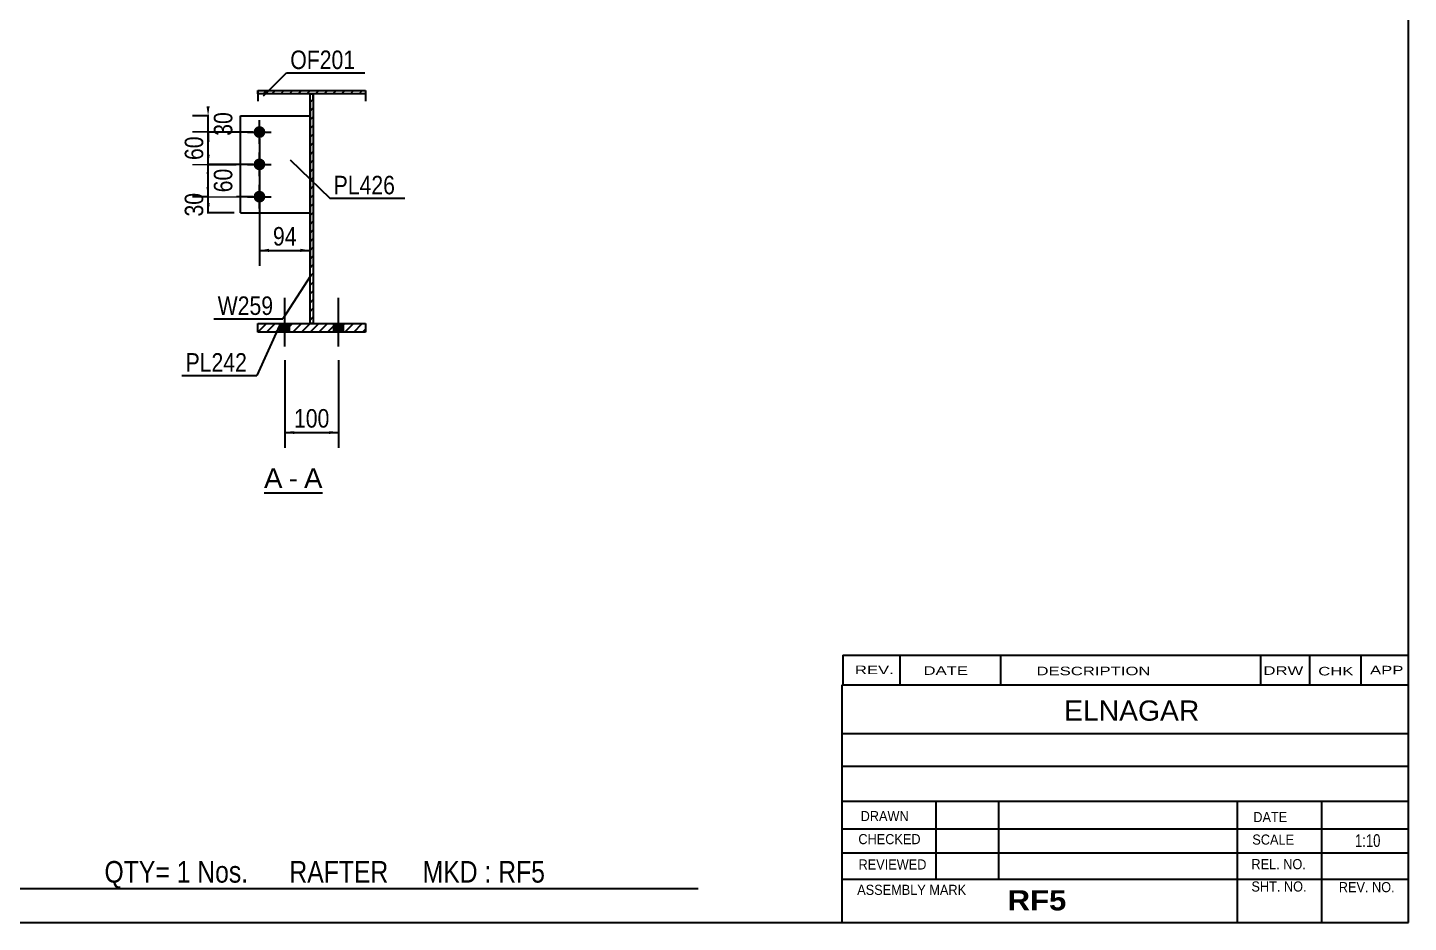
# Model space of a CAD drawing. Header units: millimetres. Extents: x -54 to 348, y -201 to 76.
# Drawn here: x 134.8 to 348.5, y -200.7 to -62.2 of the extents above; entities that cross this region are included whole.
import ezdxf

# ---------------------------------------------------------------- set-up
doc = ezdxf.new("R2010")
doc.units = ezdxf.units.MM
doc.linetypes.add('DXK_LINE_DOT1', pattern=[1.8814, 0.9407, -0.9407])
doc.styles.add('Arial', font='ARIAL.TTF', dxfattribs={"height": 0.2})
doc.styles.add('Arial Bold', font='ARIALBD.TTF', dxfattribs={"height": 0.2})
doc.styles.add('Arial Narrow', font='ARIALN.TTF', dxfattribs={"height": 0.2})

# ---------------------------------------------------------------- blocks, each defined once
blk = doc.blocks.new('Unknown-624480718-2967')
at = {"color": 5, "linetype": 'Continuous'}
for p, q in [((348.47, -200.7), (348.47, 76.3)), ((-51.53, -200.7), (348.47, -200.7))]:
    blk.add_line(p, q, dxfattribs=at)
blk = doc.blocks.new('Unknown-624480718-12 - 4761')
at = {"color": 7, "linetype": 'Continuous'}
blk.add_line((171.4, -134.21), (180.43, -134.21), dxfattribs=at)
at = {"color": 0, "linetype": 'Continuous'}
blk.add_wipeout([(174.25, -133.46), (174.25, -130.26), (171.4, -130.26), (171.4, -133.46)], dxfattribs=at)
blk.add_wipeout([(176.63, -133.46), (176.63, -130.26), (175.21, -130.26), (175.21, -133.46)], dxfattribs=at)
at = {"color": 96, "linetype": 'Continuous', "style": 'Arial'}
for s, p in [('A', (171.4, -133.46)), ('-', (175.21, -133.46))]:
    blk.add_text(s, height=3.06, dxfattribs=at).set_placement(p)
at = {"color": 0, "linetype": 'Continuous'}
blk.add_wipeout([(180.43, -133.46), (180.43, -130.26), (177.59, -130.26), (177.59, -133.46)], dxfattribs=at)
at = {"color": 96, "linetype": 'Continuous', "style": 'Arial'}
blk.add_text('A', height=3.06, dxfattribs=at).set_placement((177.59, -133.46))
blk = doc.blocks.new('Part-624480718-4786 - 4761')
at = {"linetype": 'Continuous'}
h = blk.add_hatch(dxfattribs=at)
h.set_pattern_fill('', scale=0.3, style=0, pattern_type=0)
h.set_pattern_definition([(45, (178.5208, -72.4428), (-0.67352, 0.67352), [])])
h.paths.add_polyline_path([(179.02, -72.44), (178.52, -72.44), (178.52, -108.02), (179.02, -108.02)])
at = {"color": 7, "linetype": 'DXK_LINE_DOT1'}
for p, q in [((178.52, -73.56), (178.52, -72.44)), ((179.02, -73.56), (179.02, -72.44))]:
    blk.add_line(p, q, dxfattribs=at)
at = {"color": 2, "linetype": 'Continuous'}
for p, q in [((178.52, -72.44), (179.02, -72.44)), ((178.52, -108.02), (178.52, -72.44)), ((179.02, -72.44), (179.02, -108.02)), ((179.02, -108.02), (178.52, -108.02))]:
    blk.add_line(p, q, dxfattribs=at)
blk = doc.blocks.new('Part-624480718-4762 - 4761')
at = {"linetype": 'Continuous'}
h = blk.add_hatch(dxfattribs=at)
h.set_pattern_fill('', scale=0.3, style=0, pattern_type=0)
h.set_pattern_definition([(45, (170.4375, -71.9376), (-0.67352, 0.67352), [])])
h.paths.add_polyline_path([(187.1, -71.94), (170.44, -71.94), (170.44, -72.44), (187.1, -72.44)])
at = {"color": 7, "linetype": 'DXK_LINE_DOT1'}
for p, q in [((170.44, -71.94), (170.44, -72.44)), ((187.1, -71.94), (187.1, -72.44))]:
    blk.add_line(p, q, dxfattribs=at)
at = {"color": 2, "linetype": 'Continuous'}
for p, q in [((170.44, -71.94), (187.1, -71.94)), ((170.44, -72.44), (170.44, -71.94)), ((170.44, -72.44), (170.44, -73.56)), ((187.1, -72.44), (170.44, -72.44)), ((187.1, -71.94), (187.1, -72.44)), ((187.1, -72.44), (187.1, -73.56))]:
    blk.add_line(p, q, dxfattribs=at)
blk = doc.blocks.new('Part-624480718-4776 - 4761')
at = {"linetype": 'Continuous'}
h = blk.add_hatch(dxfattribs=at)
h.set_pattern_fill('', scale=0.3, style=0, pattern_type=0)
h.set_pattern_definition([(45, (170.4375, -108.01915), (-0.67352, 0.67352), [])])
h.paths.add_polyline_path([(187.1, -108.02), (170.44, -108.02), (170.44, -109.35), (187.1, -109.35)])
at = {"color": 2, "linetype": 'Continuous'}
for p, q in [((170.44, -108.02), (187.1, -108.02)), ((170.44, -109.35), (170.44, -108.02)), ((187.1, -108.02), (187.1, -109.35)), ((187.1, -109.35), (170.44, -109.35))]:
    blk.add_line(p, q, dxfattribs=at)
blk = doc.blocks.new('Part-624480718-4785 - 4761')
at = {"color": 2, "linetype": 'Continuous'}
for p, q in [((167.77, -90.87), (167.77, -75.87)), ((167.77, -75.87), (178.52, -75.87)), ((167.77, -90.87), (178.52, -90.87))]:
    blk.add_line(p, q, dxfattribs=at)
at = {"color": 7, "linetype": 'DXK_LINE_DOT1'}
blk.add_line((178.52, -75.87), (178.52, -90.87), dxfattribs=at)
blk = doc.blocks.new('Bolt-624480718-4799 - 4761')
at = {"linetype": 'Continuous'}
for points in [[(173.85, -109.35), (175.35, -109.35), (175.35, -108.02), (173.85, -108.02)], [(182.19, -109.35), (183.69, -109.35), (183.69, -108.02), (182.19, -108.02)]]:
    blk.add_hatch(color=3, dxfattribs=at).paths.add_polyline_path(points)
at = {"color": 3, "linetype": 'Continuous'}
for p, q in [((174.6, -111.58), (174.6, -104.02)), ((182.94, -111.58), (182.94, -104.02)), ((173.85, -109.35), (173.85, -108.02)), ((175.35, -109.35), (175.35, -108.02)), ((182.19, -109.35), (182.19, -108.02)), ((183.69, -109.35), (183.69, -108.02))]:
    blk.add_line(p, q, dxfattribs=at)
blk = doc.blocks.new('Bolt-624480718-4804 - 4761')
at = {"linetype": 'Continuous'}
for points in [[(170.69, -77.45, -1), (170.69, -79.28, -1)], [(170.69, -82.45, -1), (170.69, -84.28, -1)], [(170.69, -87.45, -1), (170.69, -89.28, -1)]]:
    blk.add_hatch(color=3, dxfattribs=at).paths.add_polyline_path(points)
at = {"color": 3, "linetype": 'Continuous'}
for p, q in [((170.69, -80.2), (170.69, -76.53)), ((168.85, -78.37), (172.52, -78.37)), ((170.69, -85.2), (170.69, -81.53)), ((168.85, -83.37), (172.52, -83.37)), ((170.69, -90.2), (170.69, -86.53)), ((168.85, -88.37), (172.52, -88.37))]:
    blk.add_line(p, q, dxfattribs=at)
blk = doc.blocks.new('StraightDimension-624480718-4838 - 4761')
at = {"linetype": 'Continuous'}
for points in [[(172.19, -96.93), (170.69, -96.68), (172.19, -96.43)], [(177.02, -96.43), (178.52, -96.68), (177.02, -96.93)]]:
    blk.add_hatch(color=7, dxfattribs=at).paths.add_polyline_path(points)
at = {"color": 7, "linetype": 'Continuous'}
for p, q in [((178.52, -73.91), (178.52, -99.08)), ((170.69, -79.37), (170.69, -99.08)), ((170.69, -96.68), (178.52, -96.68))]:
    blk.add_line(p, q, dxfattribs=at)
at = {"color": 0}
blk.add_wipeout([(177.03, -96.53), (177.03, -92.33), (172.18, -92.33), (172.18, -96.53)], dxfattribs=at)
at = {"color": 3, "style": 'Arial Narrow'}
blk.add_text('94', height=2.863, dxfattribs=at).set_placement((172.78, -95.93))
blk = doc.blocks.new('StraightDimension-624480718-4843 - 4761')
at = {"linetype": 'Continuous'}
for points in [[(176.1, -125.11), (174.6, -124.86), (176.1, -124.61)], [(181.44, -124.61), (182.94, -124.86), (181.44, -125.11)]]:
    blk.add_hatch(color=7, dxfattribs=at).paths.add_polyline_path(points)
at = {"color": 7, "linetype": 'Continuous'}
for p, q in [((174.6, -113.69), (174.6, -127.26)), ((182.94, -113.69), (182.94, -127.26)), ((174.6, -124.86), (182.94, -124.86))]:
    blk.add_line(p, q, dxfattribs=at)
at = {"color": 0}
blk.add_wipeout([(182.11, -124.71), (182.11, -120.51), (175.43, -120.51), (175.43, -124.71)], dxfattribs=at)
at = {"color": 3, "style": 'Arial Narrow'}
blk.add_text('100', height=2.863, dxfattribs=at).set_placement((176.03, -124.11))
blk = doc.blocks.new('StraightDimension-624480718-4888 - 4761')
at = {"linetype": 'Continuous'}
for points in [[(162.99, -74.37), (162.74, -75.87), (162.49, -74.37)], [(162.49, -79.87), (162.74, -78.37), (162.99, -79.87)]]:
    blk.add_hatch(color=7, dxfattribs=at).paths.add_polyline_path(points)
at = {"color": 7, "linetype": 'Continuous'}
for p, q in [((166.77, -75.87), (160.34, -75.87)), ((162.74, -78.37), (162.74, -75.87)), ((169.69, -78.37), (160.34, -78.37))]:
    blk.add_line(p, q, dxfattribs=at)
at = {"color": 0}
blk.add_wipeout([(167.09, -74.69), (162.89, -74.69), (162.89, -79.54), (167.09, -79.54)], dxfattribs=at)
at = {"color": 3, "style": 'Arial Narrow'}
blk.add_text('30', height=2.863, rotation=90.0002, dxfattribs=at).set_placement((166.49, -78.94))
blk = doc.blocks.new('StraightDimension-624480718-4891 - 4761')
at = {"linetype": 'Continuous'}
for points in [[(162.49, -89.87), (162.74, -88.37), (162.99, -89.87)], [(162.99, -89.37), (162.74, -90.87), (162.49, -89.37)]]:
    blk.add_hatch(color=7, dxfattribs=at).paths.add_polyline_path(points)
at = {"color": 7, "linetype": 'Continuous'}
for p, q in [((169.69, -88.37), (160.49, -88.37)), ((162.74, -90.87), (162.74, -88.37)), ((166.77, -90.87), (160.49, -90.87))]:
    blk.add_line(p, q, dxfattribs=at)
at = {"color": 0}
blk.add_wipeout([(162.59, -87.19), (158.39, -87.19), (158.39, -92.04), (162.59, -92.04)], dxfattribs=at)
at = {"color": 3, "style": 'Arial Narrow'}
blk.add_text('30', height=2.863, rotation=90.0002, dxfattribs=at).set_placement((161.99, -91.44))
blk = doc.blocks.new('StraightDimension-624480718-5043 - 4761')
at = {"linetype": 'Continuous'}
for points in [[(162.49, -84.87), (162.74, -83.37), (162.99, -84.87)], [(162.99, -86.87), (162.74, -88.37), (162.49, -86.87)]]:
    blk.add_hatch(color=7, dxfattribs=at).paths.add_polyline_path(points)
at = {"color": 7, "linetype": 'Continuous'}
for p, q in [((169.69, -83.37), (160.34, -83.37)), ((162.74, -88.37), (162.74, -83.37)), ((169.69, -88.37), (160.34, -88.37))]:
    blk.add_line(p, q, dxfattribs=at)
at = {"color": 0}
blk.add_wipeout([(167.09, -83.44), (162.89, -83.44), (162.89, -88.29), (167.09, -88.29)], dxfattribs=at)
at = {"color": 3, "style": 'Arial Narrow'}
blk.add_text('60', height=2.863, rotation=90.0002, dxfattribs=at).set_placement((166.49, -87.69))
blk = doc.blocks.new('StraightDimension-624480718-5045 - 4761')
at = {"linetype": 'Continuous'}
for points in [[(162.49, -79.87), (162.74, -78.37), (162.99, -79.87)], [(162.99, -81.87), (162.74, -83.37), (162.49, -81.87)]]:
    blk.add_hatch(color=7, dxfattribs=at).paths.add_polyline_path(points)
at = {"color": 7, "linetype": 'Continuous'}
for p, q in [((169.69, -78.37), (160.49, -78.37)), ((162.74, -83.37), (162.74, -78.37)), ((169.69, -83.37), (160.49, -83.37))]:
    blk.add_line(p, q, dxfattribs=at)
at = {"color": 0}
blk.add_wipeout([(162.59, -78.44), (158.39, -78.44), (158.39, -83.29), (162.59, -83.29)], dxfattribs=at)
at = {"color": 3, "style": 'Arial Narrow'}
blk.add_text('60', height=2.863, rotation=90.0002, dxfattribs=at).set_placement((161.99, -82.69))
blk = doc.blocks.new('CBS_CALLOFF-624480718-6570')
at = {"color": 7, "linetype": 'Continuous'}
blk.add_line((122.35, -195.43), (238.58, -195.45), dxfattribs=at)
at = {"color": 3, "linetype": 'Continuous', "style": 'Arial Narrow'}
blk.add_text('QTY= 1 Nos.      RAFTER     MKD : RF5', height=3.3405, dxfattribs=at).set_placement((146.71, -194.54))
blk = doc.blocks.new('CBS_NAME_BLOG-624480718-6571')
at = {"color": 7, "linetype": 'Continuous'}
for p, q in [((260.87, -163.95), (348.39, -163.95)), ((260.87, -200.65), (260.87, -163.95)), ((260.88, -171.48), (348.39, -171.48)), ((260.95, -176.54), (348.47, -176.54)), ((260.87, -181.91), (348.39, -181.91)), ((275.4, -194.01), (275.4, -181.92)), ((285.08, -193.99), (285.08, -181.92)), ((322, -200.65), (322, -181.92)), ((335.05, -200.65), (335.05, -181.91)), ((260.88, -186.21), (348.47, -186.19)), ((260.87, -189.95), (348.39, -189.95)), ((260.87, -194), (348.39, -194)), ((260.87, -200.7), (348.47, -200.7))]:
    blk.add_line(p, q, dxfattribs=at)
at = {"color": 3, "linetype": 'Continuous', "style": 'Arial'}
blk.add_text('ELNAGAR', height=3.133, dxfattribs=at).set_placement((295.2, -169.48))
at = {"color": 3, "linetype": 'Continuous'}
for s, height, style, width, p in [('DRAWN', 1.566, 'Arial', 0.9, (263.71, -185.02)), ('DATE', 1.566, 'Arial', 0.9, (324.47, -185.18)), ('CHECKED', 1.566, 'Arial', 0.9, (263.36, -188.59)), ('SCALE', 1.566, 'Arial', 0.9, (324.32, -188.66)), ('1:10', 1.957, 'Arial Narrow', 0.9, (340.21, -189.01)), ('REVIEWED', 1.566, 'Arial', 0.9, (263.39, -192.51)), ('REL. NO.', 1.566, 'Arial', 0.9, (324.18, -192.46)), ('SHT. NO.', 1.566, 'Arial', 0.9, (324.18, -195.92)), ('ASSEMBLY MARK', 1.5663, 'Arial', 0.9, (263.18, -196.44)), ('RF5', 3.131, 'Arial Bold', 1.1, (286.45, -198.84)), ('REV. NO.', 1.566, 'Arial', 0.9, (337.7, -196.02))]:
    blk.add_text(s, height=height, dxfattribs=dict(at, style=style, width=width)).set_placement(p)
blk = doc.blocks.new('CBS_REVISION-624480718-6572')
at = {"color": 7, "linetype": 'Continuous'}
for p, q in [((260.96, -159.31), (260.96, -163.95)), ((260.96, -159.32), (348.46, -159.32)), ((269.76, -159.32), (269.76, -163.95)), ((285.35, -159.31), (285.35, -163.88)), ((325.61, -159.32), (325.61, -163.94)), ((333.15, -159.32), (333.15, -163.95)), ((341.1, -159.32), (341.1, -163.95)), ((260.96, -163.95), (348.46, -163.95))]:
    blk.add_line(p, q, dxfattribs=at)
at = {"color": 7, "style": 'Arial Narrow', "width": 1.7}
for s, height, p in [('REV.', 1.326, (262.82, -162.27)), ('DATE', 1.326, (273.44, -162.38)), ('DESCRIPTION', 1.3257, (290.92, -162.44)), ('DRW', 1.326, (326.04, -162.38)), ('CHK', 1.326, (334.52, -162.47)), ('APP', 1.326, (342.53, -162.31))]:
    blk.add_text(s, height=height, dxfattribs=at).set_placement(p)
blk = doc.blocks.new('Mark-624480718-4809 - 4761')
at = {"color": 0}
blk.add_wipeout([(185.51, -68.61), (185.51, -65.61), (175.46, -65.61), (175.46, -68.61)], dxfattribs=at)
blk.add_wipeout([(185.51, -68.61), (185.51, -65.61), (175.46, -65.61), (175.46, -68.61)], dxfattribs=at)
at = {"color": 7, "linetype": 'Continuous'}
for p, q in [((171.32, -72.75), (174.86, -69.21)), ((174.86, -69.21), (187.01, -69.21))]:
    blk.add_line(p, q, dxfattribs=at)
at = {"color": 3, "style": 'Arial Narrow'}
blk.add_text('OF201', height=2.863, dxfattribs=at).set_placement((175.46, -68.61))
blk = doc.blocks.new('Mark-624480718-4812 - 4761')
at = {"color": 0}
blk.add_wipeout([(191.68, -88), (191.68, -85), (182.17, -85), (182.17, -88)], dxfattribs=at)
blk.add_wipeout([(191.68, -88), (191.68, -85), (182.17, -85), (182.17, -88)], dxfattribs=at)
at = {"color": 7, "linetype": 'Continuous'}
for p, q in [((175.42, -82.66), (181.57, -88.6)), ((181.57, -88.6), (193.18, -88.6))]:
    blk.add_line(p, q, dxfattribs=at)
at = {"color": 3, "style": 'Arial Narrow'}
blk.add_text('PL426', height=2.863, dxfattribs=at).set_placement((182.17, -88))
blk = doc.blocks.new('Mark-624480718-4815 - 4761')
at = {"color": 7, "linetype": 'Continuous'}
blk.add_line((178.65, -100.57), (174.32, -107.27), dxfattribs=at)
at = {"color": 0}
blk.add_wipeout([(172.82, -106.67), (172.82, -103.67), (164.23, -103.67), (164.23, -106.67)], dxfattribs=at)
blk.add_wipeout([(172.82, -106.67), (172.82, -103.67), (164.23, -103.67), (164.23, -106.67)], dxfattribs=at)
at = {"color": 7, "linetype": 'Continuous'}
blk.add_line((163.63, -107.27), (174.32, -107.27), dxfattribs=at)
at = {"color": 3, "style": 'Arial Narrow'}
blk.add_text('W259', height=2.863, dxfattribs=at).set_placement((164.23, -106.67))
blk = doc.blocks.new('Mark-624480718-5157 - 4761')
at = {"color": 7, "linetype": 'Continuous'}
blk.add_line((173.8, -108.31), (170.26, -116.05), dxfattribs=at)
at = {"color": 0}
blk.add_wipeout([(168.76, -115.45), (168.76, -112.45), (159.26, -112.45), (159.26, -115.45)], dxfattribs=at)
blk.add_wipeout([(168.76, -115.45), (168.76, -112.45), (159.26, -112.45), (159.26, -115.45)], dxfattribs=at)
at = {"color": 7, "linetype": 'Continuous'}
blk.add_line((158.66, -116.05), (170.26, -116.05), dxfattribs=at)
at = {"color": 3, "style": 'Arial Narrow'}
blk.add_text('PL242', height=2.863, dxfattribs=at).set_placement((159.26, -115.45))

msp = doc.modelspace()

# ---------------------------------------------------------------- block references
for name in ['Unknown-624480718-2967', 'Part-624480718-4762 - 4761', 'Part-624480718-4786 - 4761', 'Part-624480718-4785 - 4761', 'Bolt-624480718-4804 - 4761', 'Bolt-624480718-4799 - 4761', 'Part-624480718-4776 - 4761', 'CBS_REVISION-624480718-6572', 'CBS_NAME_BLOG-624480718-6571', 'CBS_CALLOFF-624480718-6570']:
    msp.add_blockref(name, (0, 0))

# ---------------------------------------------------------------- next in the draw order: block references
for name in ['Mark-624480718-4809 - 4761', 'StraightDimension-624480718-4838 - 4761', 'Mark-624480718-4815 - 4761', 'StraightDimension-624480718-4843 - 4761', 'Unknown-624480718-12 - 4761']:
    msp.add_blockref(name, (0, 0))

# ---------------------------------------------------------------- next in the draw order: block references
for name in ['StraightDimension-624480718-4888 - 4761', 'Mark-624480718-4812 - 4761', 'StraightDimension-624480718-4891 - 4761', 'Mark-624480718-5157 - 4761']:
    msp.add_blockref(name, (0, 0))

# ---------------------------------------------------------------- next in the draw order: block references
msp.add_blockref('StraightDimension-624480718-5043 - 4761', (0, 0))

# ---------------------------------------------------------------- next in the draw order: block references
msp.add_blockref('StraightDimension-624480718-5045 - 4761', (0, 0))

doc.saveas('drawing.dxf')
